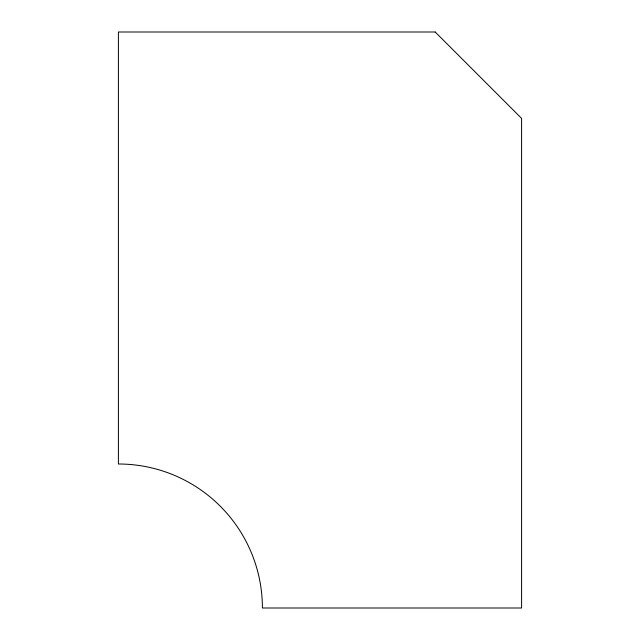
<?xml version="1.0" encoding="UTF-8"?>
<svg xmlns="http://www.w3.org/2000/svg" width="640" height="640" viewBox="0 0 640 640"><rect width="100%" height="100%" fill="white"/><g stroke="black" fill="none" stroke-linecap="round" stroke-linejoin="round"><path stroke-width="0.96" d="M435.2 32L118.4 32L118.4 464A144 144 0 0 1 262.4 608L521.6 608L521.6 118.4L435.2 32"/></g></svg>
